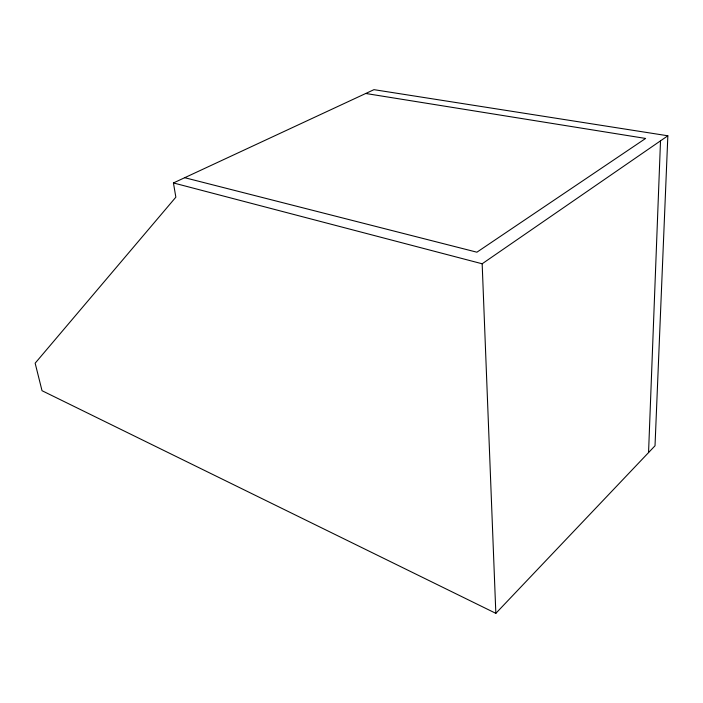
<?xml version="1.0" encoding="UTF-8"?>
<svg xmlns="http://www.w3.org/2000/svg" width="703" height="703" viewBox="0 0 703 703"><rect width="100%" height="100%" fill="white"/><g stroke="black" fill="none" stroke-linecap="round" stroke-linejoin="round"><path stroke-width="1.05" d="M648.553 452.591L660.512 140.837M667.85 135.784L655.02 445.781L495.843 613.341L42.022 390.701L35.15 363.196L175.855 197.183L173.43 182.947L373.961 89.659L667.85 135.784L482.161 263.783L173.43 182.947M365.736 93.481L645.618 138.447L476.898 252.201L184.713 177.701M482.161 263.783L495.843 613.341"/></g></svg>
